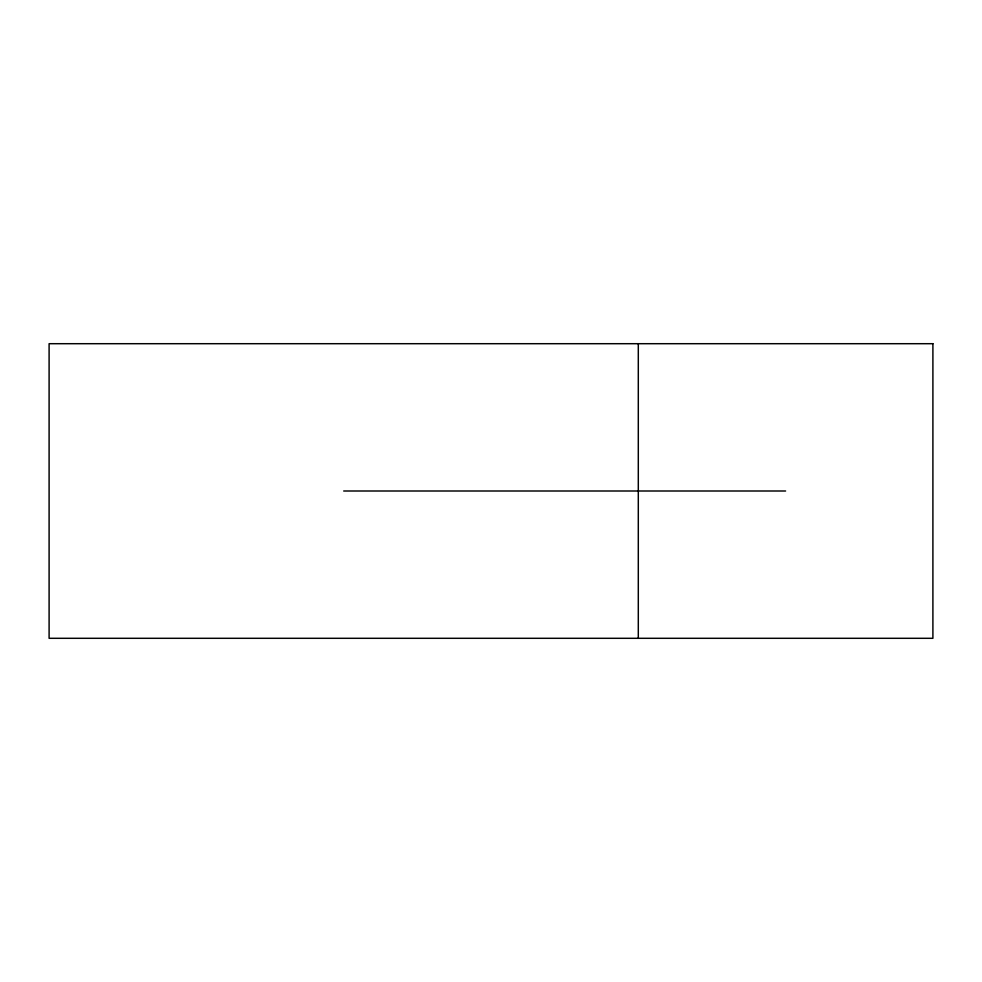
<?xml version="1.0" encoding="UTF-8"?>
<svg xmlns="http://www.w3.org/2000/svg" width="982" height="982" viewBox="0 0 982 982"><rect width="100%" height="100%" fill="white"/><g stroke="black" fill="none" stroke-linecap="round" stroke-linejoin="round"><path stroke-width="1.47" d="M343.7 491L785.6 491M638.3 343.7L638.3 638.3M932.9 343.7L49.1 343.7L49.1 638.3L932.9 638.3L932.9 343.7"/></g></svg>
